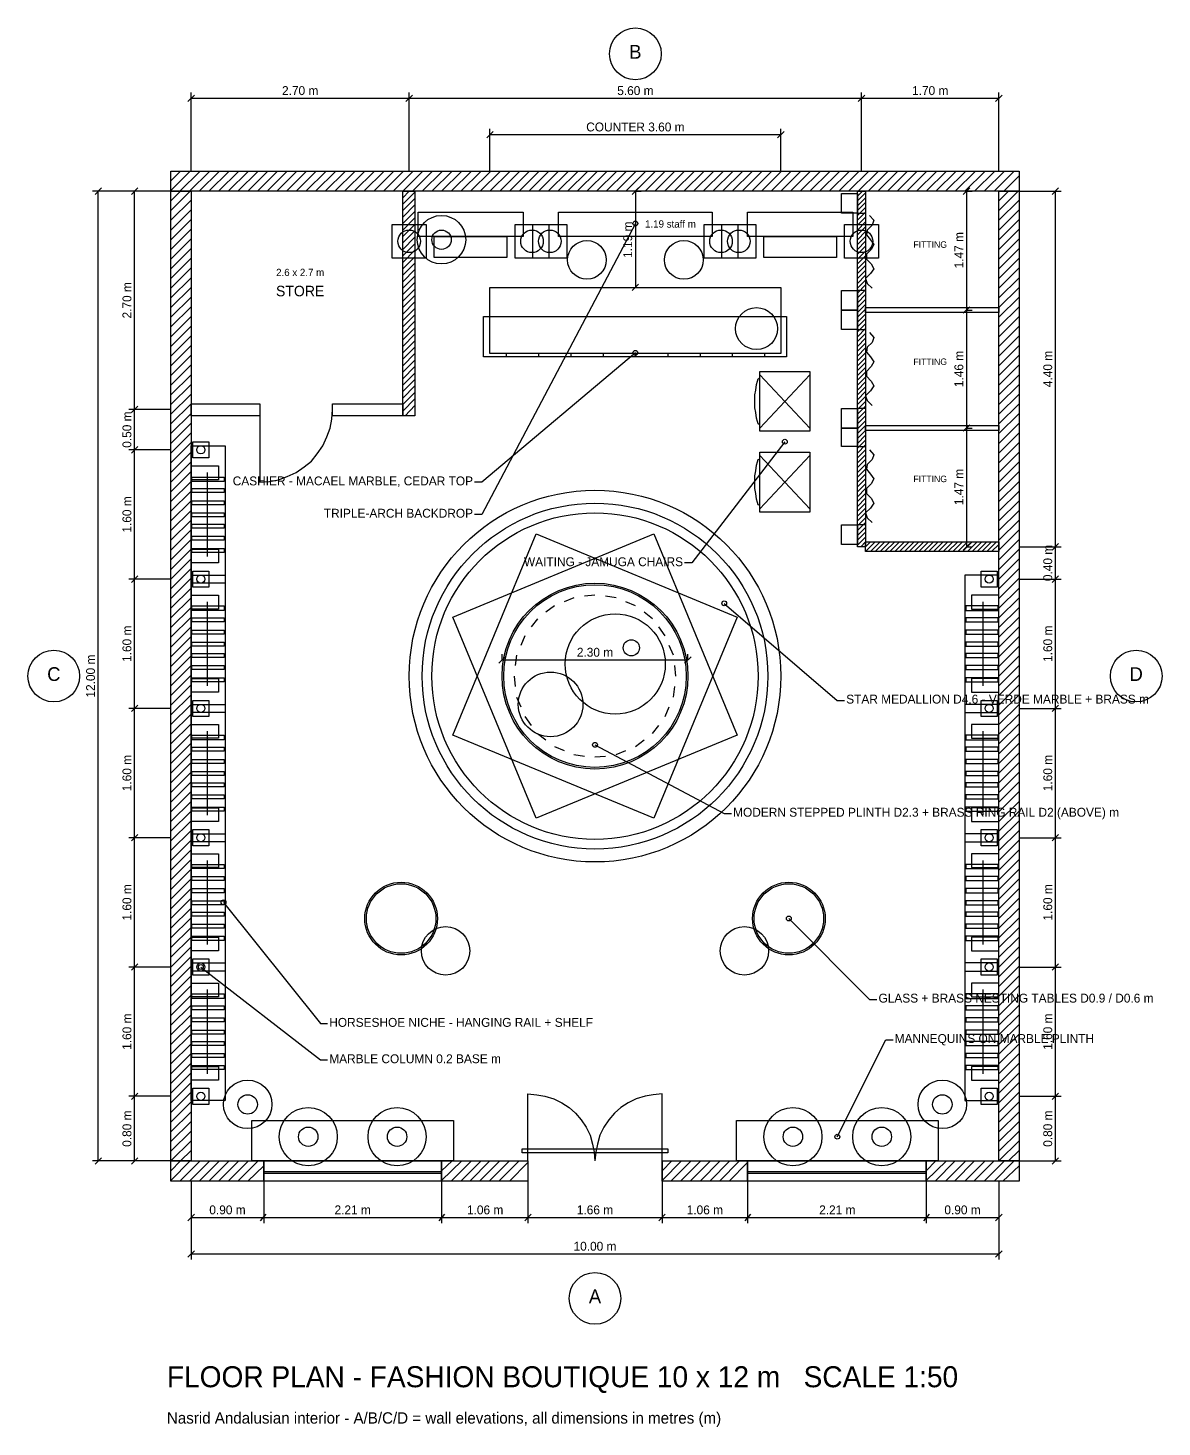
# Model space of a CAD drawing. Header units: metres. Extents: x 0 to 110, y 0 to 17.
# Drawn here: x 0 to 14.04, y -0.04 to 17.27 of the extents above; entities that cross this region are included whole.
import ezdxf
from ezdxf.enums import TextEntityAlignment as Align

# ---------------------------------------------------------------- set-up
doc = ezdxf.new("R2010")
doc.units = ezdxf.units.M
for name, color, linetype in [('A-ANNO', 2, 'CONTINUOUS'), ('A-DIM', 3, 'CONTINUOUS'), ('A-GLAZ', 4, 'CONTINUOUS'), ('A-HATCH', 8, 'CONTINUOUS'), ('A-TITLE', 7, 'CONTINUOUS'), ('A-WALL', 7, 'CONTINUOUS'), ('A-WALL-CUT', 7, 'CONTINUOUS'), ('I-DECO', 8, 'CONTINUOUS'), ('I-FINE', 9, 'CONTINUOUS'), ('I-FURN', 7, 'CONTINUOUS'), ('I-JOIN', 7, 'CONTINUOUS')]:
    doc.layers.add(name, color=color, linetype=linetype)

msp = doc.modelspace()

# ---------------------------------------------------------------- linework, layer by layer
at = {"layer": 'A-ANNO'}
for p, q in [((7.52, 14.85), (5.62, 11.25)), ((7.52, 13.25), (5.62, 11.65)), ((9.37, 12.15), (8.22, 10.65)), ((5.62, 11.65), (5.53, 11.65)), ((5.62, 11.25), (5.53, 11.25)), ((8.22, 10.65), (8.13, 10.65)), ((8.62, 10.15), (10.02, 8.95)), ((10.02, 8.95), (10.11, 8.95)), ((7.02, 8.4), (8.62, 7.55)), ((8.62, 7.55), (8.71, 7.55)), ((2.42, 6.45), (3.62, 4.95)), ((9.42, 6.25), (10.42, 5.25)), ((2.14, 5.65), (3.62, 4.5)), ((10.42, 5.25), (10.51, 5.25)), ((3.62, 4.95), (3.71, 4.95)), ((10.02, 3.55), (10.62, 4.75)), ((10.62, 4.75), (10.71, 4.75)), ((3.62, 4.5), (3.71, 4.5))]:
    msp.add_line(p, q, dxfattribs=at)
for centre, radius in [((7.52, 16.95), 0.32), ((7.52, 14.85), 0.03), ((7.52, 13.25), 0.03), ((9.37, 12.15), 0.03), ((8.62, 10.15), 0.03), ((0.32, 9.25), 0.32), ((13.72, 9.25), 0.32), ((7.02, 8.4), 0.03), ((2.42, 6.45), 0.03), ((9.42, 6.25), 0.03), ((2.14, 5.65), 0.03), ((10.02, 3.55), 0.03), ((7.02, 1.55), 0.32)]:
    msp.add_circle(centre, radius, dxfattribs=at)
at = {"layer": 'A-DIM'}
for p, q in [((2.02, 15.5), (2.02, 16.47)), ((4.72, 15.5), (4.72, 16.47)), ((4.72, 15.5), (4.72, 16.47)), ((10.32, 15.5), (10.32, 16.47)), ((10.32, 15.5), (10.32, 16.47)), ((12.02, 15.5), (12.02, 16.47)), ((1.98, 16.36), (2.06, 16.44)), ((2.02, 16.4), (4.72, 16.4)), ((4.68, 16.36), (4.76, 16.44)), ((4.68, 16.36), (4.76, 16.44)), ((4.72, 16.4), (10.32, 16.4)), ((10.28, 16.36), (10.36, 16.44)), ((10.28, 16.36), (10.36, 16.44)), ((10.32, 16.4), (12.02, 16.4)), ((11.98, 16.36), (12.06, 16.44)), ((5.68, 15.91), (5.76, 15.99)), ((5.72, 15.5), (5.72, 16.02)), ((5.72, 15.95), (9.32, 15.95)), ((9.28, 15.91), (9.36, 15.99)), ((9.32, 15.5), (9.32, 16.02)), ((1.77, 15.25), (0.8, 15.25)), ((0.83, 15.21), (0.91, 15.29)), ((0.87, 3.25), (0.87, 15.25)), ((1.77, 15.25), (1.25, 15.25)), ((1.28, 15.21), (1.36, 15.29)), ((1.32, 12.55), (1.32, 15.25)), ((7.48, 15.21), (7.56, 15.29)), ((7.52, 15.25), (7.59, 15.25)), ((7.52, 15.25), (7.52, 14.06)), ((11.58, 15.21), (11.66, 15.29)), ((11.62, 15.25), (11.69, 15.25)), ((11.62, 15.25), (11.62, 13.78)), ((12.27, 15.25), (12.79, 15.25)), ((12.68, 15.21), (12.76, 15.29)), ((12.72, 10.85), (12.72, 15.25)), ((7.48, 14.02), (7.56, 14.1)), ((7.52, 14.06), (7.59, 14.06)), ((11.58, 13.74), (11.66, 13.82)), ((11.58, 13.74), (11.66, 13.82)), ((11.62, 13.78), (11.69, 13.78)), ((11.62, 13.78), (11.62, 12.32)), ((11.62, 13.78), (11.69, 13.78)), ((1.77, 12.55), (1.25, 12.55)), ((1.77, 12.55), (1.25, 12.55)), ((1.28, 12.51), (1.36, 12.59)), ((1.28, 12.51), (1.36, 12.59)), ((1.32, 12.05), (1.32, 12.55)), ((11.58, 12.28), (11.66, 12.36)), ((11.58, 12.28), (11.66, 12.36)), ((11.62, 12.32), (11.69, 12.32)), ((11.62, 12.32), (11.62, 10.85)), ((11.62, 12.32), (11.69, 12.32)), ((1.77, 12.05), (1.25, 12.05)), ((1.77, 12.05), (1.25, 12.05)), ((1.28, 12.01), (1.36, 12.09)), ((1.28, 12.01), (1.36, 12.09)), ((1.32, 10.45), (1.32, 12.05)), ((11.58, 10.81), (11.66, 10.89)), ((11.62, 10.85), (11.69, 10.85)), ((12.27, 10.85), (12.79, 10.85)), ((12.27, 10.85), (12.79, 10.85)), ((12.68, 10.81), (12.76, 10.89)), ((12.68, 10.81), (12.76, 10.89)), ((12.72, 10.45), (12.72, 10.85)), ((1.77, 10.45), (1.25, 10.45)), ((1.77, 10.45), (1.25, 10.45)), ((1.28, 10.41), (1.36, 10.49)), ((1.28, 10.41), (1.36, 10.49)), ((1.32, 8.85), (1.32, 10.45)), ((12.27, 10.45), (12.79, 10.45)), ((12.27, 10.45), (12.79, 10.45)), ((12.68, 10.41), (12.76, 10.49)), ((12.68, 10.41), (12.76, 10.49)), ((12.72, 8.85), (12.72, 10.45)), ((5.83, 9.41), (5.91, 9.49)), ((5.87, 9.45), (5.87, 9.52)), ((5.87, 9.45), (8.17, 9.45)), ((8.13, 9.41), (8.21, 9.49)), ((8.17, 9.45), (8.17, 9.52)), ((1.77, 8.85), (1.25, 8.85)), ((1.77, 8.85), (1.25, 8.85)), ((1.28, 8.81), (1.36, 8.89)), ((1.28, 8.81), (1.36, 8.89)), ((1.32, 7.25), (1.32, 8.85)), ((12.27, 8.85), (12.79, 8.85)), ((12.27, 8.85), (12.79, 8.85)), ((12.68, 8.81), (12.76, 8.89)), ((12.68, 8.81), (12.76, 8.89)), ((12.72, 7.25), (12.72, 8.85)), ((1.28, 7.21), (1.36, 7.29)), ((1.28, 7.21), (1.36, 7.29)), ((12.68, 7.21), (12.76, 7.29)), ((12.68, 7.21), (12.76, 7.29)), ((1.77, 7.25), (1.25, 7.25)), ((1.77, 7.25), (1.25, 7.25)), ((1.32, 5.65), (1.32, 7.25)), ((12.27, 7.25), (12.79, 7.25)), ((12.27, 7.25), (12.79, 7.25)), ((12.72, 5.65), (12.72, 7.25)), ((1.77, 5.65), (1.25, 5.65)), ((1.77, 5.65), (1.25, 5.65)), ((1.28, 5.61), (1.36, 5.69)), ((1.28, 5.61), (1.36, 5.69)), ((1.32, 4.05), (1.32, 5.65)), ((12.27, 5.65), (12.79, 5.65)), ((12.27, 5.65), (12.79, 5.65)), ((12.68, 5.61), (12.76, 5.69)), ((12.68, 5.61), (12.76, 5.69)), ((12.72, 4.05), (12.72, 5.65)), ((1.77, 4.05), (1.25, 4.05)), ((1.77, 4.05), (1.25, 4.05)), ((1.28, 4.01), (1.36, 4.09)), ((1.28, 4.01), (1.36, 4.09)), ((1.32, 3.25), (1.32, 4.05)), ((12.27, 4.05), (12.79, 4.05)), ((12.27, 4.05), (12.79, 4.05)), ((12.68, 4.01), (12.76, 4.09)), ((12.68, 4.01), (12.76, 4.09)), ((12.72, 3.25), (12.72, 4.05)), ((0.83, 3.21), (0.91, 3.29)), ((1.28, 3.21), (1.36, 3.29)), ((12.68, 3.21), (12.76, 3.29)), ((1.77, 3.25), (0.8, 3.25)), ((1.77, 3.25), (1.25, 3.25)), ((12.27, 3.25), (12.79, 3.25)), ((2.02, 3), (2.02, 2.03)), ((2.02, 3), (2.02, 2.48)), ((2.92, 3), (2.92, 2.48)), ((2.92, 3), (2.92, 2.48)), ((5.12, 3), (5.12, 2.48)), ((5.12, 3), (5.12, 2.48)), ((6.19, 3), (6.19, 2.48)), ((6.19, 3), (6.19, 2.48)), ((7.85, 3), (7.85, 2.48)), ((7.85, 3), (7.85, 2.48)), ((8.91, 3), (8.91, 2.48)), ((8.91, 3), (8.91, 2.48)), ((11.12, 3), (11.12, 2.48)), ((11.12, 3), (11.12, 2.48)), ((12.02, 3), (12.02, 2.03)), ((12.02, 3), (12.02, 2.48)), ((1.98, 2.51), (2.06, 2.59)), ((2.02, 2.55), (2.92, 2.55)), ((2.88, 2.51), (2.95, 2.59)), ((2.88, 2.51), (2.95, 2.59)), ((2.92, 2.55), (5.12, 2.55)), ((5.09, 2.51), (5.16, 2.59)), ((5.09, 2.51), (5.16, 2.59)), ((5.12, 2.55), (6.19, 2.55)), ((6.15, 2.51), (6.23, 2.59)), ((6.15, 2.51), (6.23, 2.59)), ((6.19, 2.55), (7.85, 2.55)), ((7.81, 2.51), (7.89, 2.59)), ((7.81, 2.51), (7.89, 2.59)), ((7.85, 2.55), (8.91, 2.55)), ((8.88, 2.51), (8.95, 2.59)), ((8.88, 2.51), (8.95, 2.59)), ((8.91, 2.55), (11.12, 2.55)), ((11.09, 2.51), (11.16, 2.59)), ((11.09, 2.51), (11.16, 2.59)), ((11.12, 2.55), (12.02, 2.55)), ((11.98, 2.51), (12.06, 2.59)), ((1.98, 2.06), (2.06, 2.14)), ((2.02, 2.1), (12.02, 2.1)), ((11.98, 2.06), (12.06, 2.14))]:
    msp.add_line(p, q, dxfattribs=at)
at = {"layer": 'A-GLAZ'}
for p, q in [((6.19, 3.25), (6.19, 4.08)), ((7.85, 3.25), (7.85, 4.08)), ((2.92, 3.12), (5.12, 3.12)), ((8.91, 3.12), (11.12, 3.12)), ((2.92, 3.1), (5.12, 3.1)), ((8.91, 3.1), (11.12, 3.1))]:
    msp.add_line(p, q, dxfattribs=at)
at = {"layer": 'A-HATCH'}
for p, q in [((1.77, 15.38), (1.89, 15.5)), ((1.77, 15.26), (2.01, 15.5)), ((1.88, 15.25), (2.13, 15.5)), ((2, 15.25), (2.25, 15.5)), ((2.12, 15.25), (2.37, 15.5)), ((2.24, 15.25), (2.49, 15.5)), ((2.36, 15.25), (2.61, 15.5)), ((2.48, 15.25), (2.73, 15.5)), ((2.6, 15.25), (2.85, 15.5)), ((2.72, 15.25), (2.97, 15.5)), ((2.84, 15.25), (3.09, 15.5)), ((2.96, 15.25), (3.21, 15.5)), ((3.08, 15.25), (3.33, 15.5)), ((3.2, 15.25), (3.45, 15.5)), ((3.32, 15.25), (3.57, 15.5)), ((3.44, 15.25), (3.69, 15.5)), ((3.56, 15.25), (3.81, 15.5)), ((3.68, 15.25), (3.93, 15.5)), ((3.8, 15.25), (4.05, 15.5)), ((3.92, 15.25), (4.17, 15.5)), ((4.04, 15.25), (4.29, 15.5)), ((4.16, 15.25), (4.41, 15.5)), ((4.28, 15.25), (4.53, 15.5)), ((4.4, 15.25), (4.65, 15.5)), ((4.52, 15.25), (4.77, 15.5)), ((4.64, 15.25), (4.89, 15.5)), ((4.76, 15.25), (5.01, 15.5)), ((4.88, 15.25), (5.13, 15.5)), ((5, 15.25), (5.25, 15.5)), ((5.12, 15.25), (5.37, 15.5)), ((5.24, 15.25), (5.49, 15.5)), ((5.36, 15.25), (5.61, 15.5)), ((5.48, 15.25), (5.73, 15.5)), ((5.6, 15.25), (5.85, 15.5)), ((5.72, 15.25), (5.97, 15.5)), ((5.84, 15.25), (6.09, 15.5)), ((5.96, 15.25), (6.21, 15.5)), ((6.08, 15.25), (6.33, 15.5)), ((6.2, 15.25), (6.45, 15.5)), ((6.32, 15.25), (6.57, 15.5)), ((6.44, 15.25), (6.69, 15.5)), ((6.56, 15.25), (6.81, 15.5)), ((6.68, 15.25), (6.93, 15.5)), ((6.8, 15.25), (7.05, 15.5)), ((6.92, 15.25), (7.17, 15.5)), ((7.04, 15.25), (7.29, 15.5)), ((7.16, 15.25), (7.41, 15.5)), ((7.28, 15.25), (7.53, 15.5)), ((7.4, 15.25), (7.65, 15.5)), ((7.52, 15.25), (7.77, 15.5)), ((7.64, 15.25), (7.89, 15.5)), ((7.76, 15.25), (8.01, 15.5)), ((7.88, 15.25), (8.13, 15.5)), ((8, 15.25), (8.25, 15.5)), ((8.12, 15.25), (8.37, 15.5)), ((8.24, 15.25), (8.49, 15.5)), ((8.36, 15.25), (8.61, 15.5)), ((8.48, 15.25), (8.73, 15.5)), ((8.6, 15.25), (8.85, 15.5)), ((8.72, 15.25), (8.97, 15.5)), ((8.84, 15.25), (9.09, 15.5)), ((8.96, 15.25), (9.21, 15.5)), ((9.08, 15.25), (9.33, 15.5)), ((9.2, 15.25), (9.45, 15.5)), ((9.32, 15.25), (9.57, 15.5)), ((9.44, 15.25), (9.69, 15.5)), ((9.56, 15.25), (9.81, 15.5)), ((9.68, 15.25), (9.93, 15.5)), ((9.8, 15.25), (10.05, 15.5)), ((9.92, 15.25), (10.17, 15.5)), ((10.04, 15.25), (10.29, 15.5)), ((10.16, 15.25), (10.41, 15.5)), ((10.28, 15.25), (10.53, 15.5)), ((10.4, 15.25), (10.65, 15.5)), ((10.52, 15.25), (10.77, 15.5)), ((10.64, 15.25), (10.89, 15.5)), ((10.76, 15.25), (11.01, 15.5)), ((10.88, 15.25), (11.13, 15.5)), ((11, 15.25), (11.25, 15.5)), ((11.12, 15.25), (11.37, 15.5)), ((11.24, 15.25), (11.49, 15.5)), ((11.36, 15.25), (11.61, 15.5)), ((11.48, 15.25), (11.73, 15.5)), ((11.6, 15.25), (11.85, 15.5)), ((11.72, 15.25), (11.97, 15.5)), ((11.84, 15.25), (12.09, 15.5)), ((11.96, 15.25), (12.21, 15.5)), ((12.08, 15.25), (12.27, 15.44)), ((1.77, 15.13), (1.89, 15.25)), ((1.77, 15.01), (2.01, 15.25)), ((4.64, 15.17), (4.72, 15.25)), ((4.64, 15.09), (4.79, 15.24)), ((10.27, 15.19), (10.33, 15.25)), ((12.02, 15.13), (12.14, 15.25)), ((12.02, 15.01), (12.26, 15.25)), ((1.77, 14.89), (2.02, 15.14)), ((4.64, 15.01), (4.79, 15.16)), ((4.64, 14.93), (4.79, 15.08)), ((10.27, 15.13), (10.37, 15.23)), ((10.27, 15.07), (10.37, 15.17)), ((10.27, 15.01), (10.37, 15.11)), ((12.02, 14.89), (12.27, 15.14)), ((1.77, 14.77), (2.02, 15.02)), ((1.77, 14.65), (2.02, 14.9)), ((4.64, 14.85), (4.79, 15)), ((4.64, 14.77), (4.79, 14.92)), ((10.27, 14.95), (10.37, 15.05)), ((10.27, 14.89), (10.37, 14.99)), ((10.27, 14.83), (10.37, 14.93)), ((12.02, 14.77), (12.27, 15.02)), ((12.02, 14.65), (12.27, 14.9)), ((1.77, 14.53), (2.02, 14.78)), ((4.64, 14.69), (4.79, 14.84)), ((4.64, 14.61), (4.79, 14.76)), ((10.27, 14.77), (10.37, 14.87)), ((10.27, 14.71), (10.37, 14.81)), ((10.27, 14.65), (10.37, 14.75)), ((12.02, 14.53), (12.27, 14.78)), ((1.77, 14.41), (2.02, 14.66)), ((4.64, 14.53), (4.79, 14.68)), ((4.64, 14.45), (4.79, 14.6)), ((10.27, 14.59), (10.37, 14.69)), ((10.27, 14.53), (10.37, 14.63)), ((10.27, 14.47), (10.37, 14.57)), ((12.02, 14.41), (12.27, 14.66)), ((1.77, 14.29), (2.02, 14.54)), ((1.77, 14.17), (2.02, 14.42)), ((4.64, 14.37), (4.79, 14.52)), ((4.64, 14.29), (4.79, 14.44)), ((10.27, 14.41), (10.37, 14.51)), ((10.27, 14.35), (10.37, 14.45)), ((10.27, 14.29), (10.37, 14.39)), ((12.02, 14.29), (12.27, 14.54)), ((12.02, 14.17), (12.27, 14.42)), ((1.77, 14.05), (2.02, 14.3)), ((4.64, 14.21), (4.79, 14.36)), ((4.64, 14.13), (4.79, 14.28)), ((4.64, 14.05), (4.79, 14.2)), ((10.27, 14.23), (10.37, 14.33)), ((10.27, 14.17), (10.37, 14.27)), ((10.27, 14.11), (10.37, 14.21)), ((12.02, 14.05), (12.27, 14.3)), ((1.77, 13.93), (2.02, 14.18)), ((1.77, 13.81), (2.02, 14.06)), ((4.64, 13.97), (4.79, 14.12)), ((4.64, 13.89), (4.79, 14.04)), ((10.27, 14.05), (10.37, 14.15)), ((10.27, 13.99), (10.37, 14.09)), ((10.27, 13.93), (10.37, 14.03)), ((12.02, 13.93), (12.27, 14.18)), ((12.02, 13.81), (12.27, 14.06)), ((1.77, 13.69), (2.02, 13.94)), ((4.64, 13.81), (4.79, 13.96)), ((4.64, 13.73), (4.79, 13.88)), ((10.27, 13.87), (10.37, 13.97)), ((10.27, 13.81), (10.37, 13.91)), ((10.27, 13.75), (10.37, 13.85)), ((12.02, 13.69), (12.27, 13.94)), ((1.77, 13.57), (2.02, 13.82)), ((1.77, 13.45), (2.02, 13.7)), ((4.64, 13.65), (4.79, 13.8)), ((4.64, 13.57), (4.79, 13.72)), ((10.27, 13.69), (10.37, 13.79)), ((10.27, 13.63), (10.37, 13.73)), ((12.02, 13.57), (12.27, 13.82)), ((12.02, 13.45), (12.27, 13.7)), ((1.77, 13.33), (2.02, 13.58)), ((4.64, 13.49), (4.79, 13.64)), ((4.64, 13.41), (4.79, 13.56)), ((10.27, 13.57), (10.37, 13.67)), ((10.27, 13.51), (10.37, 13.61)), ((10.27, 13.45), (10.37, 13.55)), ((12.02, 13.33), (12.27, 13.58)), ((1.77, 13.21), (2.02, 13.46)), ((1.77, 13.09), (2.02, 13.34)), ((4.64, 13.33), (4.79, 13.48)), ((4.64, 13.25), (4.79, 13.4)), ((10.27, 13.39), (10.37, 13.49)), ((10.27, 13.33), (10.37, 13.43)), ((10.27, 13.27), (10.37, 13.37)), ((12.02, 13.21), (12.27, 13.46)), ((12.02, 13.09), (12.27, 13.34)), ((1.77, 12.97), (2.02, 13.22)), ((4.64, 13.17), (4.79, 13.32)), ((4.64, 13.09), (4.79, 13.24)), ((4.64, 13.01), (4.79, 13.16)), ((10.27, 13.21), (10.37, 13.31)), ((10.27, 13.15), (10.37, 13.25)), ((10.27, 13.09), (10.37, 13.19)), ((12.02, 12.97), (12.27, 13.22)), ((1.77, 12.85), (2.02, 13.1)), ((4.64, 12.93), (4.79, 13.08)), ((4.64, 12.85), (4.79, 13)), ((10.27, 13.03), (10.37, 13.13)), ((10.27, 12.97), (10.37, 13.07)), ((10.27, 12.91), (10.37, 13.01)), ((12.02, 12.85), (12.27, 13.1)), ((1.77, 12.73), (2.02, 12.98)), ((1.77, 12.61), (2.02, 12.86)), ((4.64, 12.77), (4.79, 12.92)), ((4.64, 12.69), (4.79, 12.84)), ((10.27, 12.85), (10.37, 12.95)), ((10.27, 12.79), (10.37, 12.89)), ((10.27, 12.73), (10.37, 12.83)), ((12.02, 12.73), (12.27, 12.98)), ((12.02, 12.61), (12.27, 12.86)), ((1.77, 12.49), (2.02, 12.74)), ((4.64, 12.61), (4.79, 12.76)), ((4.64, 12.53), (4.79, 12.68)), ((10.27, 12.67), (10.37, 12.77)), ((10.27, 12.61), (10.37, 12.71)), ((10.27, 12.55), (10.37, 12.65)), ((12.02, 12.49), (12.27, 12.74)), ((1.77, 12.37), (2.02, 12.62)), ((1.77, 12.25), (2.02, 12.5)), ((4.67, 12.47), (4.79, 12.6)), ((10.27, 12.49), (10.37, 12.59)), ((10.27, 12.43), (10.37, 12.53)), ((10.27, 12.37), (10.37, 12.47)), ((12.02, 12.37), (12.27, 12.62)), ((12.02, 12.25), (12.27, 12.5)), ((1.77, 12.13), (2.02, 12.38)), ((10.27, 12.31), (10.37, 12.41)), ((10.27, 12.25), (10.37, 12.35)), ((12.02, 12.13), (12.27, 12.38)), ((1.77, 12.01), (2.02, 12.26)), ((1.77, 11.89), (2.02, 12.14)), ((10.27, 12.19), (10.37, 12.29)), ((10.27, 12.13), (10.37, 12.23)), ((10.27, 12.07), (10.37, 12.17)), ((12.02, 12.01), (12.27, 12.26)), ((12.02, 11.89), (12.27, 12.14)), ((1.77, 11.77), (2.02, 12.02)), ((10.27, 12.01), (10.37, 12.11)), ((10.27, 11.95), (10.37, 12.05)), ((10.27, 11.89), (10.37, 11.99)), ((12.02, 11.77), (12.27, 12.02)), ((1.77, 11.65), (2.02, 11.9)), ((1.77, 11.53), (2.02, 11.78)), ((10.27, 11.83), (10.37, 11.93)), ((10.27, 11.77), (10.37, 11.87)), ((10.27, 11.71), (10.37, 11.81)), ((12.02, 11.65), (12.27, 11.9)), ((12.02, 11.53), (12.27, 11.78)), ((1.77, 11.41), (2.02, 11.66)), ((10.27, 11.65), (10.37, 11.75)), ((10.27, 11.59), (10.37, 11.69)), ((10.27, 11.53), (10.37, 11.63)), ((12.02, 11.41), (12.27, 11.66)), ((1.77, 11.29), (2.02, 11.54)), ((10.27, 11.47), (10.37, 11.57)), ((10.27, 11.41), (10.37, 11.51)), ((10.27, 11.35), (10.37, 11.45)), ((12.02, 11.29), (12.27, 11.54)), ((1.77, 11.17), (2.02, 11.42)), ((1.77, 11.05), (2.02, 11.3)), ((10.27, 11.29), (10.37, 11.39)), ((10.27, 11.23), (10.37, 11.33)), ((10.27, 11.17), (10.37, 11.27)), ((12.02, 11.17), (12.27, 11.42)), ((12.02, 11.05), (12.27, 11.3)), ((1.77, 10.93), (2.02, 11.18)), ((10.27, 11.11), (10.37, 11.21)), ((10.27, 11.05), (10.37, 11.15)), ((10.27, 10.99), (10.37, 11.09)), ((12.02, 10.93), (12.27, 11.18)), ((1.77, 10.81), (2.02, 11.06)), ((1.77, 10.69), (2.02, 10.94)), ((10.27, 10.93), (10.37, 11.03)), ((10.27, 10.87), (10.37, 10.97)), ((10.31, 10.85), (10.37, 10.91)), ((10.37, 10.85), (10.43, 10.91)), ((10.37, 10.79), (10.49, 10.91)), ((10.43, 10.79), (10.55, 10.91)), ((10.49, 10.79), (10.61, 10.91)), ((10.55, 10.79), (10.67, 10.91)), ((10.61, 10.79), (10.73, 10.91)), ((10.67, 10.79), (10.79, 10.91)), ((10.73, 10.79), (10.85, 10.91)), ((10.79, 10.79), (10.91, 10.91)), ((10.85, 10.79), (10.97, 10.91)), ((10.91, 10.79), (11.03, 10.91)), ((10.97, 10.79), (11.09, 10.91)), ((11.03, 10.79), (11.15, 10.91)), ((11.09, 10.79), (11.21, 10.91)), ((11.15, 10.79), (11.27, 10.91)), ((11.21, 10.79), (11.33, 10.91)), ((11.27, 10.79), (11.39, 10.91)), ((11.33, 10.79), (11.45, 10.91)), ((11.39, 10.79), (11.51, 10.91)), ((11.45, 10.79), (11.57, 10.91)), ((11.51, 10.79), (11.63, 10.91)), ((11.57, 10.79), (11.69, 10.91)), ((11.63, 10.79), (11.75, 10.91)), ((11.69, 10.79), (11.81, 10.91)), ((11.75, 10.79), (11.87, 10.91)), ((11.81, 10.79), (11.93, 10.91)), ((11.87, 10.79), (11.99, 10.91)), ((12.02, 10.81), (12.27, 11.06)), ((12.02, 10.69), (12.27, 10.94)), ((1.77, 10.57), (2.02, 10.82)), ((11.93, 10.79), (12.02, 10.88)), ((12.02, 10.57), (12.27, 10.82)), ((1.77, 10.45), (2.02, 10.7)), ((1.77, 10.33), (2.02, 10.58)), ((12.02, 10.45), (12.27, 10.7)), ((12.02, 10.33), (12.27, 10.58)), ((1.77, 10.21), (2.02, 10.46)), ((12.02, 10.21), (12.27, 10.46)), ((1.77, 10.09), (2.02, 10.34)), ((1.77, 9.97), (2.02, 10.22)), ((12.02, 10.09), (12.27, 10.34)), ((12.02, 9.97), (12.27, 10.22)), ((1.77, 9.85), (2.02, 10.1)), ((12.02, 9.85), (12.27, 10.1)), ((1.77, 9.73), (2.02, 9.98)), ((12.02, 9.73), (12.27, 9.98)), ((1.77, 9.61), (2.02, 9.86)), ((1.77, 9.49), (2.02, 9.74)), ((12.02, 9.61), (12.27, 9.86)), ((12.02, 9.49), (12.27, 9.74)), ((1.77, 9.37), (2.02, 9.62)), ((12.02, 9.37), (12.27, 9.62)), ((1.77, 9.25), (2.02, 9.5)), ((1.77, 9.13), (2.02, 9.38)), ((12.02, 9.25), (12.27, 9.5)), ((12.02, 9.13), (12.27, 9.38)), ((1.77, 9.01), (2.02, 9.26)), ((12.02, 9.01), (12.27, 9.26)), ((1.77, 8.89), (2.02, 9.14)), ((1.77, 8.77), (2.02, 9.02)), ((12.02, 8.89), (12.27, 9.14)), ((12.02, 8.77), (12.27, 9.02)), ((1.77, 8.65), (2.02, 8.9)), ((12.02, 8.65), (12.27, 8.9)), ((1.77, 8.53), (2.02, 8.78)), ((1.77, 8.41), (2.02, 8.66)), ((12.02, 8.53), (12.27, 8.78)), ((12.02, 8.41), (12.27, 8.66)), ((1.77, 8.29), (2.02, 8.54)), ((12.02, 8.29), (12.27, 8.54)), ((1.77, 8.17), (2.02, 8.42)), ((12.02, 8.17), (12.27, 8.42)), ((1.77, 8.05), (2.02, 8.3)), ((1.77, 7.93), (2.02, 8.18)), ((12.02, 8.05), (12.27, 8.3)), ((12.02, 7.93), (12.27, 8.18)), ((1.77, 7.81), (2.02, 8.06)), ((12.02, 7.81), (12.27, 8.06)), ((1.77, 7.69), (2.02, 7.94)), ((1.77, 7.57), (2.02, 7.82)), ((12.02, 7.69), (12.27, 7.94)), ((12.02, 7.57), (12.27, 7.82)), ((1.77, 7.45), (2.02, 7.7)), ((12.02, 7.45), (12.27, 7.7)), ((1.77, 7.33), (2.02, 7.58)), ((1.77, 7.21), (2.02, 7.46)), ((12.02, 7.33), (12.27, 7.58)), ((12.02, 7.21), (12.27, 7.46)), ((1.77, 7.09), (2.02, 7.34)), ((12.02, 7.09), (12.27, 7.34)), ((1.77, 6.97), (2.02, 7.22)), ((1.77, 6.85), (2.02, 7.1)), ((12.02, 6.97), (12.27, 7.22)), ((12.02, 6.85), (12.27, 7.1)), ((1.77, 6.73), (2.02, 6.98)), ((12.02, 6.73), (12.27, 6.98)), ((1.77, 6.61), (2.02, 6.86)), ((12.02, 6.61), (12.27, 6.86)), ((1.77, 6.49), (2.02, 6.74)), ((1.77, 6.37), (2.02, 6.62)), ((12.02, 6.49), (12.27, 6.74)), ((12.02, 6.37), (12.27, 6.62)), ((1.77, 6.25), (2.02, 6.5)), ((12.02, 6.25), (12.27, 6.5)), ((1.77, 6.13), (2.02, 6.38)), ((1.77, 6.01), (2.02, 6.26)), ((12.02, 6.13), (12.27, 6.38)), ((12.02, 6.01), (12.27, 6.26)), ((1.77, 5.89), (2.02, 6.14)), ((12.02, 5.89), (12.27, 6.14)), ((1.77, 5.77), (2.02, 6.02)), ((1.77, 5.65), (2.02, 5.9)), ((12.02, 5.77), (12.27, 6.02)), ((12.02, 5.65), (12.27, 5.9)), ((1.77, 5.53), (2.02, 5.78)), ((12.02, 5.53), (12.27, 5.78)), ((1.77, 5.41), (2.02, 5.66)), ((1.77, 5.29), (2.02, 5.54)), ((12.02, 5.41), (12.27, 5.66)), ((12.02, 5.29), (12.27, 5.54)), ((1.77, 5.17), (2.02, 5.42)), ((12.02, 5.17), (12.27, 5.42)), ((1.77, 5.05), (2.02, 5.3)), ((12.02, 5.05), (12.27, 5.3)), ((1.77, 4.93), (2.02, 5.18)), ((1.77, 4.81), (2.02, 5.06)), ((12.02, 4.93), (12.27, 5.18)), ((12.02, 4.81), (12.27, 5.06)), ((1.77, 4.69), (2.02, 4.94)), ((12.02, 4.69), (12.27, 4.94)), ((1.77, 4.57), (2.02, 4.82)), ((1.77, 4.45), (2.02, 4.7)), ((12.02, 4.57), (12.27, 4.82)), ((12.02, 4.45), (12.27, 4.7)), ((1.77, 4.33), (2.02, 4.58)), ((12.02, 4.33), (12.27, 4.58)), ((1.77, 4.21), (2.02, 4.46)), ((1.77, 4.09), (2.02, 4.34)), ((12.02, 4.21), (12.27, 4.46)), ((12.02, 4.09), (12.27, 4.34)), ((1.77, 3.97), (2.02, 4.22)), ((12.02, 3.97), (12.27, 4.22)), ((1.77, 3.85), (2.02, 4.1)), ((12.02, 3.85), (12.27, 4.1)), ((1.77, 3.73), (2.02, 3.98)), ((1.77, 3.61), (2.02, 3.86)), ((12.02, 3.73), (12.27, 3.98)), ((12.02, 3.61), (12.27, 3.86)), ((1.77, 3.49), (2.02, 3.74)), ((12.02, 3.49), (12.27, 3.74)), ((1.77, 3.37), (2.02, 3.62)), ((1.77, 3.25), (2.02, 3.5)), ((12.02, 3.37), (12.27, 3.62)), ((12.02, 3.25), (12.27, 3.5)), ((1.89, 3.25), (2.02, 3.38)), ((12.14, 3.25), (12.27, 3.38)), ((1.77, 3.13), (1.89, 3.25)), ((1.77, 3.01), (2.01, 3.25)), ((1.88, 3), (2.13, 3.25)), ((2, 3), (2.25, 3.25)), ((2.12, 3), (2.37, 3.25)), ((2.24, 3), (2.49, 3.25)), ((2.36, 3), (2.61, 3.25)), ((2.48, 3), (2.73, 3.25)), ((2.6, 3), (2.85, 3.25)), ((2.72, 3), (2.92, 3.19)), ((5.12, 3.13), (5.25, 3.25)), ((5.12, 3.01), (5.37, 3.25)), ((5.24, 3), (5.49, 3.25)), ((5.36, 3), (5.61, 3.25)), ((5.47, 3), (5.72, 3.25)), ((5.59, 3), (5.84, 3.25)), ((5.71, 3), (5.96, 3.25)), ((5.83, 3), (6.08, 3.25)), ((5.96, 3), (6.19, 3.23)), ((7.85, 3.13), (7.97, 3.25)), ((7.85, 3.01), (8.09, 3.25)), ((7.96, 3), (8.21, 3.25)), ((8.08, 3), (8.33, 3.25)), ((8.2, 3), (8.45, 3.25)), ((8.32, 3), (8.57, 3.25)), ((8.44, 3), (8.69, 3.25)), ((8.56, 3), (8.81, 3.25)), ((8.68, 3), (8.91, 3.23)), ((11.12, 3.13), (11.24, 3.25)), ((11.12, 3.01), (11.37, 3.25)), ((11.23, 3), (11.48, 3.25)), ((11.36, 3), (11.61, 3.25)), ((11.47, 3), (11.72, 3.25)), ((11.6, 3), (11.85, 3.25)), ((11.71, 3), (11.96, 3.25)), ((11.84, 3), (12.09, 3.25)), ((11.96, 3), (12.21, 3.25)), ((12.07, 3), (12.27, 3.19))]:
    msp.add_line(p, q, dxfattribs=at)
at = {"layer": 'A-WALL'}
for p, q in [((2.87, 12.55), (2.87, 11.65)), ((6.19, 3.25), (6.19, 3)), ((7.85, 3.25), (7.85, 3))]:
    msp.add_line(p, q, dxfattribs=at)
for points in [[(10.27, 14.98), (10.37, 14.98), (10.37, 14.02), (10.27, 14.02)], [(10.27, 13.54), (10.37, 13.54), (10.37, 12.56), (10.27, 12.56)], [(10.27, 12.09), (10.37, 12.09), (10.37, 11.12), (10.27, 11.12)], [(2.92, 3.25), (5.12, 3.25), (5.12, 3), (2.92, 3)], [(8.91, 3.25), (11.12, 3.25), (11.12, 3), (8.91, 3)]]:
    msp.add_lwpolyline(points, close=True, dxfattribs=at)
at = {"layer": 'A-WALL-CUT'}
for points in [[(1.77, 15.5), (12.27, 15.5), (12.27, 15.25), (1.77, 15.25)], [(1.77, 15.25), (2.02, 15.25), (2.02, 3.25), (1.77, 3.25)], [(4.64, 15.25), (4.79, 15.25), (4.79, 12.47), (4.64, 12.47)], [(10.27, 15.25), (10.37, 15.25), (10.37, 10.85), (10.27, 10.85)], [(12.02, 15.25), (12.27, 15.25), (12.27, 3.25), (12.02, 3.25)], [(2.02, 12.62), (2.87, 12.62), (2.87, 12.47), (2.02, 12.47)], [(3.77, 12.62), (4.64, 12.62), (4.64, 12.47), (3.77, 12.47)], [(10.37, 10.91), (12.02, 10.91), (12.02, 10.79), (10.37, 10.79)], [(1.77, 3.25), (2.92, 3.25), (2.92, 3), (1.77, 3)], [(5.12, 3.25), (6.19, 3.25), (6.19, 3), (5.12, 3)], [(7.85, 3.25), (8.91, 3.25), (8.91, 3), (7.85, 3)], [(11.12, 3.25), (12.27, 3.25), (12.27, 3), (11.12, 3)]]:
    msp.add_lwpolyline(points, close=True, dxfattribs=at)
at = {"layer": 'I-DECO'}
for p, q in [((5.92, 13.24), (5.92, 13.2)), ((6.32, 13.24), (6.32, 13.2)), ((6.72, 13.24), (6.72, 13.2)), ((7.12, 13.24), (7.12, 13.2)), ((7.52, 13.24), (7.52, 13.2)), ((7.92, 13.24), (7.92, 13.2)), ((8.32, 13.24), (8.32, 13.2)), ((8.72, 13.24), (8.72, 13.2)), ((9.12, 13.24), (9.12, 13.2))]:
    msp.add_line(p, q, dxfattribs=at)
for points in [[(10.42, 14.95), (10.47, 14.89), (10.45, 14.83), (10.39, 14.77), (10.38, 14.71), (10.43, 14.65), (10.47, 14.59), (10.44, 14.53), (10.38, 14.47), (10.38, 14.41), (10.44, 14.35), (10.47, 14.29), (10.43, 14.23), (10.37, 14.17), (10.39, 14.11), (10.45, 14.05)], [(10.42, 13.5), (10.47, 13.44), (10.45, 13.38), (10.39, 13.32), (10.38, 13.26), (10.43, 13.2), (10.47, 13.14), (10.44, 13.08), (10.38, 13.02), (10.38, 12.96), (10.44, 12.9), (10.47, 12.84), (10.43, 12.78), (10.37, 12.72), (10.39, 12.66), (10.45, 12.6)], [(10.42, 12.05), (10.47, 11.99), (10.45, 11.93), (10.39, 11.87), (10.38, 11.81), (10.43, 11.75), (10.47, 11.69), (10.44, 11.63), (10.38, 11.57), (10.38, 11.51), (10.44, 11.45), (10.47, 11.39), (10.43, 11.33), (10.37, 11.27), (10.39, 11.21), (10.45, 11.15)]]:
    msp.add_lwpolyline(points, dxfattribs=at)
for points in [[(8.78, 8.52), (6.29, 7.49), (5.26, 9.98), (7.75, 11.01)], [(7.75, 7.49), (5.26, 8.52), (6.29, 11.01), (8.78, 9.98)]]:
    msp.add_lwpolyline(points, close=True, dxfattribs=at)
for radius in [2.3, 2.14]:
    msp.add_circle((7.02, 9.25), radius, dxfattribs=at)
at = {"layer": 'I-FINE'}
for p, q in [((9.06, 12.98), (9.68, 12.32)), ((9.06, 12.32), (9.68, 12.98)), ((9.06, 11.98), (9.68, 11.32)), ((9.06, 11.32), (9.68, 11.98)), ((6.76, 10.22), (6.64, 10.17)), ((7.02, 10.25), (6.89, 10.24)), ((7.28, 10.22), (7.15, 10.24)), ((6.52, 10.12), (6.41, 10.04)), ((7.52, 10.12), (7.4, 10.17)), ((6.31, 9.96), (6.23, 9.86)), ((7.73, 9.96), (7.63, 10.04)), ((6.15, 9.75), (6.1, 9.63)), ((7.89, 9.75), (7.81, 9.86)), ((7.99, 9.51), (7.94, 9.63)), ((6.05, 9.51), (6.03, 9.38)), ((8.02, 9.25), (8.01, 9.38)), ((6.02, 9.25), (6.03, 9.12)), ((7.99, 8.99), (8.01, 9.12)), ((6.05, 8.99), (6.1, 8.87)), ((7.89, 8.75), (7.94, 8.87)), ((6.15, 8.75), (6.23, 8.64)), ((6.31, 8.54), (6.41, 8.46)), ((7.73, 8.54), (7.81, 8.64)), ((6.52, 8.38), (6.64, 8.33)), ((7.28, 8.28), (7.4, 8.33)), ((7.52, 8.38), (7.63, 8.46)), ((6.76, 8.28), (6.89, 8.26)), ((7.02, 8.25), (7.15, 8.26))]:
    msp.add_line(p, q, dxfattribs=at)
for points in [[(2.87, 11.65), (2.99, 11.66), (3.1, 11.68), (3.21, 11.72), (3.32, 11.77), (3.42, 11.84), (3.51, 11.91), (3.58, 12), (3.65, 12.1), (3.7, 12.21), (3.74, 12.32), (3.76, 12.43), (3.77, 12.55)], [(6.19, 4.08), (6.3, 4.07), (6.4, 4.05), (6.51, 4.02), (6.61, 3.97), (6.7, 3.91), (6.78, 3.84), (6.85, 3.76), (6.91, 3.67), (6.96, 3.57), (6.99, 3.46), (7.01, 3.36), (7.02, 3.25)], [(7.85, 4.08), (7.74, 4.07), (7.64, 4.05), (7.53, 4.02), (7.43, 3.97), (7.34, 3.91), (7.26, 3.84), (7.19, 3.76), (7.13, 3.67), (7.08, 3.57), (7.05, 3.46), (7.03, 3.36), (7.02, 3.25)]]:
    msp.add_lwpolyline(points, dxfattribs=at)
for points in [[(2.03, 11.71), (2.43, 11.71), (2.43, 11.66), (2.03, 11.66)], [(2.03, 11.57), (2.43, 11.57), (2.43, 11.52), (2.03, 11.52)], [(2.03, 11.42), (2.43, 11.42), (2.43, 11.37), (2.03, 11.37)], [(2.03, 11.27), (2.43, 11.27), (2.43, 11.22), (2.03, 11.22)], [(2.03, 11.13), (2.43, 11.13), (2.43, 11.08), (2.03, 11.08)], [(2.03, 10.98), (2.43, 10.98), (2.43, 10.93), (2.03, 10.93)], [(2.03, 10.83), (2.43, 10.83), (2.43, 10.78), (2.03, 10.78)], [(2.03, 10.12), (2.43, 10.12), (2.43, 10.06), (2.03, 10.06)], [(12.01, 10.12), (11.61, 10.12), (11.61, 10.06), (12.01, 10.06)], [(2.03, 9.97), (2.43, 9.97), (2.43, 9.92), (2.03, 9.92)], [(12.01, 9.97), (11.61, 9.97), (11.61, 9.92), (12.01, 9.92)], [(2.03, 9.82), (2.43, 9.82), (2.43, 9.77), (2.03, 9.77)], [(12.01, 9.82), (11.61, 9.82), (11.61, 9.77), (12.01, 9.77)], [(2.03, 9.67), (2.43, 9.67), (2.43, 9.62), (2.03, 9.62)], [(2.03, 9.53), (2.43, 9.53), (2.43, 9.48), (2.03, 9.48)], [(12.01, 9.67), (11.61, 9.67), (11.61, 9.62), (12.01, 9.62)], [(12.01, 9.53), (11.61, 9.53), (11.61, 9.48), (12.01, 9.48)], [(2.03, 9.38), (2.43, 9.38), (2.43, 9.33), (2.03, 9.33)], [(12.01, 9.38), (11.61, 9.38), (11.61, 9.33), (12.01, 9.33)], [(2.03, 9.23), (2.43, 9.23), (2.43, 9.18), (2.03, 9.18)], [(12.01, 9.23), (11.61, 9.23), (11.61, 9.18), (12.01, 9.18)], [(2.03, 8.52), (2.43, 8.52), (2.43, 8.46), (2.03, 8.46)], [(12.01, 8.52), (11.61, 8.52), (11.61, 8.46), (12.01, 8.46)], [(2.03, 8.37), (2.43, 8.37), (2.43, 8.32), (2.03, 8.32)], [(12.01, 8.37), (11.61, 8.37), (11.61, 8.32), (12.01, 8.32)], [(2.03, 8.22), (2.43, 8.22), (2.43, 8.17), (2.03, 8.17)], [(12.01, 8.22), (11.61, 8.22), (11.61, 8.17), (12.01, 8.17)], [(2.03, 8.07), (2.43, 8.07), (2.43, 8.02), (2.03, 8.02)], [(12.01, 8.07), (11.61, 8.07), (11.61, 8.02), (12.01, 8.02)], [(2.03, 7.93), (2.43, 7.93), (2.43, 7.88), (2.03, 7.88)], [(12.01, 7.93), (11.61, 7.93), (11.61, 7.88), (12.01, 7.88)], [(2.03, 7.78), (2.43, 7.78), (2.43, 7.73), (2.03, 7.73)], [(2.03, 7.63), (2.43, 7.63), (2.43, 7.58), (2.03, 7.58)], [(12.01, 7.78), (11.61, 7.78), (11.61, 7.73), (12.01, 7.73)], [(12.01, 7.63), (11.61, 7.63), (11.61, 7.58), (12.01, 7.58)], [(2.03, 6.92), (2.43, 6.92), (2.43, 6.87), (2.03, 6.87)], [(2.03, 6.77), (2.43, 6.77), (2.43, 6.72), (2.03, 6.72)], [(12.01, 6.92), (11.61, 6.92), (11.61, 6.87), (12.01, 6.87)], [(12.01, 6.77), (11.61, 6.77), (11.61, 6.72), (12.01, 6.72)], [(2.03, 6.62), (2.43, 6.62), (2.43, 6.57), (2.03, 6.57)], [(12.01, 6.62), (11.61, 6.62), (11.61, 6.57), (12.01, 6.57)], [(2.03, 6.47), (2.43, 6.47), (2.43, 6.42), (2.03, 6.42)], [(12.01, 6.47), (11.61, 6.47), (11.61, 6.42), (12.01, 6.42)], [(2.03, 6.33), (2.43, 6.33), (2.43, 6.28), (2.03, 6.28)], [(12.01, 6.33), (11.61, 6.33), (11.61, 6.28), (12.01, 6.28)], [(2.03, 6.18), (2.43, 6.18), (2.43, 6.13), (2.03, 6.13)], [(12.01, 6.18), (11.61, 6.18), (11.61, 6.13), (12.01, 6.13)], [(2.03, 6.03), (2.43, 6.03), (2.43, 5.98), (2.03, 5.98)], [(12.01, 6.03), (11.61, 6.03), (11.61, 5.98), (12.01, 5.98)], [(2.03, 5.32), (2.43, 5.32), (2.43, 5.26), (2.03, 5.26)], [(12.01, 5.32), (11.61, 5.32), (11.61, 5.26), (12.01, 5.26)], [(2.03, 5.17), (2.43, 5.17), (2.43, 5.12), (2.03, 5.12)], [(12.01, 5.17), (11.61, 5.17), (11.61, 5.12), (12.01, 5.12)], [(2.03, 5.02), (2.43, 5.02), (2.43, 4.97), (2.03, 4.97)], [(2.03, 4.87), (2.43, 4.87), (2.43, 4.82), (2.03, 4.82)], [(12.01, 5.02), (11.61, 5.02), (11.61, 4.97), (12.01, 4.97)], [(12.01, 4.87), (11.61, 4.87), (11.61, 4.82), (12.01, 4.82)], [(2.03, 4.73), (2.43, 4.73), (2.43, 4.68), (2.03, 4.68)], [(12.01, 4.73), (11.61, 4.73), (11.61, 4.68), (12.01, 4.68)], [(2.03, 4.58), (2.43, 4.58), (2.43, 4.53), (2.03, 4.53)], [(12.01, 4.58), (11.61, 4.58), (11.61, 4.53), (12.01, 4.53)], [(2.03, 4.43), (2.43, 4.43), (2.43, 4.38), (2.03, 4.38)], [(12.01, 4.43), (11.61, 4.43), (11.61, 4.38), (12.01, 4.38)], [(6.12, 3.4), (7.92, 3.4), (7.92, 3.35), (6.12, 3.35)]]:
    msp.add_lwpolyline(points, close=True, dxfattribs=at)
for centre, radius in [((5.12, 14.65), 0.12), ((7.02, 9.25), 2.02), ((7.02, 9.25), 1.13), ((4.62, 6.25), 0.43), ((9.42, 6.25), 0.43), ((2.72, 3.95), 0.12), ((11.32, 3.95), 0.12), ((3.47, 3.55), 0.12), ((4.57, 3.55), 0.12), ((9.47, 3.55), 0.12), ((10.57, 3.55), 0.12)]:
    msp.add_circle(centre, radius, dxfattribs=at)
at = {"layer": 'I-FURN'}
for p, q in [((2.22, 11.77), (2.22, 10.73)), ((2.22, 10.17), (2.22, 9.13)), ((11.82, 10.17), (11.82, 9.13)), ((2.22, 8.57), (2.22, 7.53)), ((11.82, 8.57), (11.82, 7.53)), ((2.22, 6.97), (2.22, 5.93)), ((11.82, 6.97), (11.82, 5.93)), ((2.22, 5.37), (2.22, 4.33)), ((11.82, 5.37), (11.82, 4.33))]:
    msp.add_line(p, q, dxfattribs=at)
for points in [[(5.03, 14.69), (5.93, 14.69), (5.93, 14.43), (5.03, 14.43)], [(9.11, 14.69), (10.01, 14.69), (10.01, 14.43), (9.11, 14.43)], [(9.06, 13.02), (9.68, 13.02), (9.68, 12.28), (9.06, 12.28)], [(9.06, 12.02), (9.68, 12.02), (9.68, 11.28), (9.06, 11.28)]]:
    msp.add_lwpolyline(points, close=True, dxfattribs=at)
for points in [[(9.06, 12.36), (9.04, 12.37), (9.03, 12.4), (9.02, 12.44), (9.01, 12.51), (9, 12.57), (9, 12.65), (9, 12.73), (9.01, 12.79), (9.02, 12.86), (9.03, 12.9), (9.04, 12.93), (9.06, 12.94)], [(9.06, 11.36), (9.04, 11.37), (9.03, 11.4), (9.02, 11.44), (9.01, 11.51), (9, 11.57), (9, 11.65), (9, 11.73), (9.01, 11.79), (9.02, 11.86), (9.03, 11.9), (9.04, 11.93), (9.06, 11.94)]]:
    msp.add_lwpolyline(points, dxfattribs=at)
for centre, radius in [((5.12, 14.65), 0.3), ((6.92, 14.4), 0.24), ((8.12, 14.4), 0.24), ((9.02, 13.55), 0.26), ((7.47, 9.6), 0.1), ((6.47, 8.9), 0.4), ((2.72, 3.95), 0.3), ((11.32, 3.95), 0.3), ((3.47, 3.55), 0.36), ((4.57, 3.55), 0.36), ((9.47, 3.55), 0.36), ((10.57, 3.55), 0.36)]:
    msp.add_circle(centre, radius, dxfattribs=at)
at = {"layer": 'I-JOIN'}
for points in [[(10.07, 15.22), (10.27, 15.22), (10.27, 14.98), (10.07, 14.98)], [(4.83, 14.99), (6.13, 14.99), (6.13, 14.69), (4.83, 14.69)], [(6.57, 14.99), (8.47, 14.99), (8.47, 14.69), (6.57, 14.69)], [(8.91, 14.99), (10.21, 14.99), (10.21, 14.69), (8.91, 14.69)], [(4.51, 14.84), (4.93, 14.84), (4.93, 14.42), (4.51, 14.42)], [(6.03, 14.84), (6.45, 14.84), (6.45, 14.42), (6.03, 14.42)], [(6.25, 14.84), (6.67, 14.84), (6.67, 14.42), (6.25, 14.42)], [(8.37, 14.84), (8.79, 14.84), (8.79, 14.42), (8.37, 14.42)], [(8.59, 14.84), (9.01, 14.84), (9.01, 14.42), (8.59, 14.42)], [(10.11, 14.84), (10.53, 14.84), (10.53, 14.42), (10.11, 14.42)], [(5.72, 14.06), (9.32, 14.06), (9.32, 13.24), (5.72, 13.24)], [(10.07, 14.02), (10.27, 14.02), (10.27, 13.78), (10.07, 13.78)], [(5.64, 13.7), (9.39, 13.7), (9.39, 13.2), (5.64, 13.2)], [(10.07, 13.78), (10.27, 13.78), (10.27, 13.54), (10.07, 13.54)], [(10.37, 13.81), (12.02, 13.81), (12.02, 13.75), (10.37, 13.75)], [(10.07, 12.56), (10.27, 12.56), (10.27, 12.32), (10.07, 12.32)], [(10.07, 12.32), (10.27, 12.32), (10.27, 12.09), (10.07, 12.09)], [(10.37, 12.35), (12.02, 12.35), (12.02, 12.29), (10.37, 12.29)], [(2.04, 12.15), (2.24, 12.15), (2.24, 11.95), (2.04, 11.95)], [(2.02, 12.1), (2.44, 12.1), (2.44, 10.4), (2.02, 10.4)], [(2.02, 11.85), (2.36, 11.85), (2.36, 11.68), (2.02, 11.68)], [(10.07, 11.12), (10.27, 11.12), (10.27, 10.88), (10.07, 10.88)], [(2.02, 10.82), (2.36, 10.82), (2.36, 10.65), (2.02, 10.65)], [(2.02, 10.5), (2.44, 10.5), (2.44, 8.8), (2.02, 8.8)], [(2.04, 10.55), (2.24, 10.55), (2.24, 10.35), (2.04, 10.35)], [(12.02, 10.5), (11.6, 10.5), (11.6, 8.8), (12.02, 8.8)], [(11.8, 10.55), (12, 10.55), (12, 10.35), (11.8, 10.35)], [(2.02, 10.25), (2.36, 10.25), (2.36, 10.08), (2.02, 10.08)], [(12.02, 10.25), (11.68, 10.25), (11.68, 10.08), (12.02, 10.08)], [(2.02, 9.22), (2.36, 9.22), (2.36, 9.05), (2.02, 9.05)], [(12.02, 9.22), (11.68, 9.22), (11.68, 9.05), (12.02, 9.05)], [(2.02, 8.9), (2.44, 8.9), (2.44, 7.2), (2.02, 7.2)], [(2.04, 8.95), (2.24, 8.95), (2.24, 8.75), (2.04, 8.75)], [(12.02, 8.9), (11.6, 8.9), (11.6, 7.2), (12.02, 7.2)], [(11.8, 8.95), (12, 8.95), (12, 8.75), (11.8, 8.75)], [(2.02, 8.65), (2.36, 8.65), (2.36, 8.48), (2.02, 8.48)], [(12.02, 8.65), (11.68, 8.65), (11.68, 8.48), (12.02, 8.48)], [(2.02, 7.62), (2.36, 7.62), (2.36, 7.45), (2.02, 7.45)], [(12.02, 7.62), (11.68, 7.62), (11.68, 7.45), (12.02, 7.45)], [(2.02, 7.3), (2.44, 7.3), (2.44, 5.6), (2.02, 5.6)], [(2.04, 7.35), (2.24, 7.35), (2.24, 7.15), (2.04, 7.15)], [(12.02, 7.3), (11.6, 7.3), (11.6, 5.6), (12.02, 5.6)], [(11.8, 7.35), (12, 7.35), (12, 7.15), (11.8, 7.15)], [(2.02, 7.05), (2.36, 7.05), (2.36, 6.88), (2.02, 6.88)], [(12.02, 7.05), (11.68, 7.05), (11.68, 6.88), (12.02, 6.88)], [(2.02, 6.02), (2.36, 6.02), (2.36, 5.85), (2.02, 5.85)], [(12.02, 6.02), (11.68, 6.02), (11.68, 5.85), (12.02, 5.85)], [(2.04, 5.75), (2.24, 5.75), (2.24, 5.55), (2.04, 5.55)], [(11.8, 5.75), (12, 5.75), (12, 5.55), (11.8, 5.55)], [(2.02, 5.7), (2.44, 5.7), (2.44, 4), (2.02, 4)], [(12.02, 5.7), (11.6, 5.7), (11.6, 4), (12.02, 4)], [(2.02, 5.45), (2.36, 5.45), (2.36, 5.28), (2.02, 5.28)], [(12.02, 5.45), (11.68, 5.45), (11.68, 5.28), (12.02, 5.28)], [(2.02, 4.42), (2.36, 4.42), (2.36, 4.25), (2.02, 4.25)], [(12.02, 4.42), (11.68, 4.42), (11.68, 4.25), (12.02, 4.25)], [(2.04, 4.15), (2.24, 4.15), (2.24, 3.95), (2.04, 3.95)], [(11.8, 4.15), (12, 4.15), (12, 3.95), (11.8, 3.95)], [(2.77, 3.75), (5.27, 3.75), (5.27, 3.25), (2.77, 3.25)], [(8.77, 3.75), (11.27, 3.75), (11.27, 3.25), (8.77, 3.25)]]:
    msp.add_lwpolyline(points, close=True, dxfattribs=at)
for centre, radius in [((4.72, 14.63), 0.14), ((6.24, 14.63), 0.14), ((6.46, 14.63), 0.14), ((8.58, 14.63), 0.14), ((8.8, 14.63), 0.14), ((10.32, 14.63), 0.14), ((2.14, 12.05), 0.05), ((2.14, 10.45), 0.05), ((7.02, 9.25), 1.15), ((11.9, 10.45), 0.05), ((7.27, 9.4), 0.62), ((2.14, 8.85), 0.05), ((11.9, 8.85), 0.05), ((2.14, 7.25), 0.05), ((11.9, 7.25), 0.05), ((4.62, 6.25), 0.45), ((9.42, 6.25), 0.45), ((5.17, 5.85), 0.3), ((8.87, 5.85), 0.3), ((2.14, 5.65), 0.05), ((11.9, 5.65), 0.05), ((2.14, 4.05), 0.05), ((11.9, 4.05), 0.05)]:
    msp.add_circle(centre, radius, dxfattribs=at)

# ---------------------------------------------------------------- texts
at = {"layer": 'A-ANNO'}
for s, height, p in [('B', 0.17, (7.52, 16.89)), ('FITTING', 0.08, (11.17, 14.55)), ('2.6 x 2.7 m', 0.09, (3.37, 14.2)), ('STORE', 0.13, (3.37, 13.95)), ('FITTING', 0.08, (11.17, 13.1)), ('FITTING', 0.08, (11.17, 11.65)), ('C', 0.17, (0.32, 9.19)), ('D', 0.17, (13.72, 9.19)), ('A', 0.17, (7.02, 1.49))]:
    msp.add_text(s, height=height, dxfattribs=at).set_placement(p, align=Align.CENTER)
for s, p in [('CASHIER - MACAEL MARBLE, CEDAR TOP', (5.51, 11.61)), ('TRIPLE-ARCH BACKDROP', (5.51, 11.21)), ('WAITING - JAMUGA CHAIRS', (8.11, 10.61))]:
    msp.add_text(s, height=0.11, dxfattribs=at).set_placement(p, align=Align.RIGHT)
for s, p in [('STAR MEDALLION D4.6 - VERDE MARBLE + BRASS m', (10.13, 8.91)), ('MODERN STEPPED PLINTH D2.3 + BRASS RING RAIL D2 (ABOVE) m', (8.73, 7.51)), ('GLASS + BRASS NESTING TABLES D0.9 / D0.6 m', (10.53, 5.21)), ('HORSESHOE NICHE - HANGING RAIL + SHELF', (3.73, 4.91)), ('MANNEQUINS ON MARBLE PLINTH', (10.73, 4.71)), ('MARBLE COLUMN 0.2 BASE m', (3.73, 4.46))]:
    msp.add_text(s, height=0.11, dxfattribs=at).set_placement(p)
at = {"layer": 'A-DIM'}
for s, p in [('2.70 m', (3.37, 16.44)), ('5.60 m', (7.52, 16.44)), ('1.70 m', (11.17, 16.44)), ('COUNTER 3.60 m', (7.52, 15.99)), ('2.30 m', (7.02, 9.49)), ('0.90 m', (2.47, 2.59)), ('2.21 m', (4.02, 2.59)), ('1.06 m', (5.66, 2.59)), ('1.66 m', (7.02, 2.59)), ('1.06 m', (8.38, 2.59)), ('2.21 m', (10.02, 2.59)), ('0.90 m', (11.57, 2.59)), ('10.00 m', (7.02, 2.14))]:
    msp.add_text(s, height=0.11, dxfattribs=at).set_placement(p, align=Align.CENTER)
msp.add_text('1.19 staff m', height=0.09, dxfattribs=at).set_placement((7.64, 14.8))
for s, p in [('1.19 m', (7.48, 14.65)), ('1.47 m', (11.58, 14.52)), ('2.70 m', (1.28, 13.9)), ('1.46 m', (11.58, 13.05)), ('4.40 m', (12.68, 13.05)), ('0.50 m', (1.28, 12.3)), ('1.47 m', (11.58, 11.59)), ('1.60 m', (1.28, 11.25)), ('0.40 m', (12.68, 10.65)), ('1.60 m', (1.28, 9.65)), ('1.60 m', (12.68, 9.65)), ('12.00 m', (0.83, 9.25)), ('1.60 m', (1.28, 8.05)), ('1.60 m', (12.68, 8.05)), ('1.60 m', (1.28, 6.45)), ('1.60 m', (12.68, 6.45)), ('1.60 m', (1.28, 4.85)), ('1.60 m', (12.68, 4.85)), ('0.80 m', (1.28, 3.65)), ('0.80 m', (12.68, 3.65))]:
    msp.add_text(s, height=0.11, rotation=90, dxfattribs=at).set_placement(p, align=Align.CENTER)
at = {"layer": 'A-TITLE'}
for s, height, p in [('FLOOR PLAN - FASHION BOUTIQUE 10 x 12 m   SCALE 1:50', 0.26, (1.72, 0.45)), ('Nasrid Andalusian interior - A/B/C/D = wall elevations, all dimensions in metres (m)', 0.14, (1.72, 0))]:
    msp.add_text(s, height=height, dxfattribs=at).set_placement(p)

doc.saveas('drawing.dxf')
